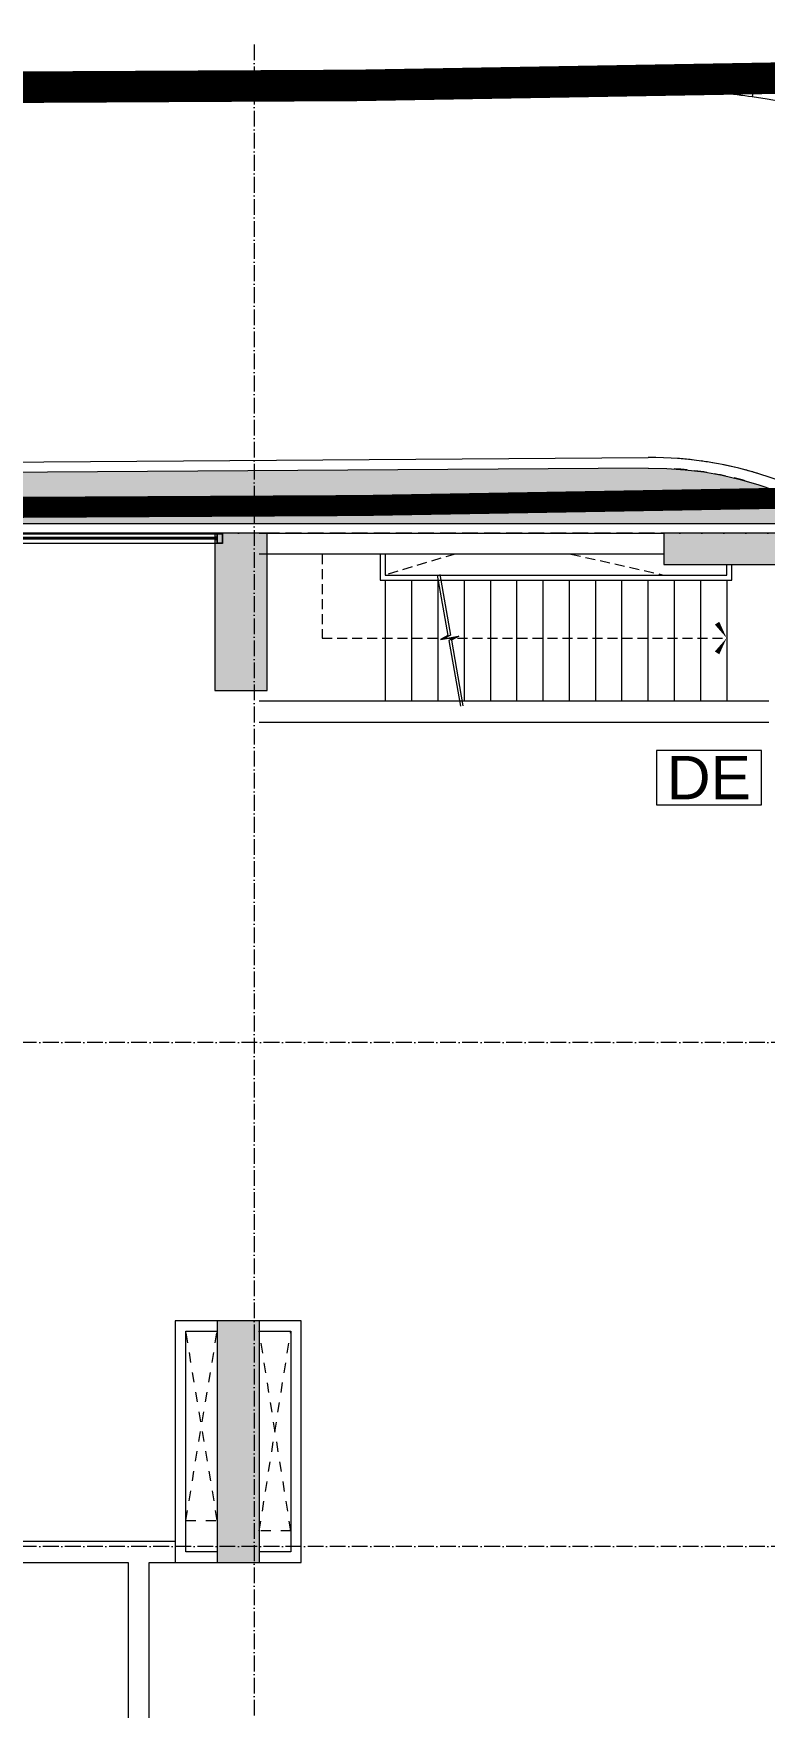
# Model space of a CAD drawing. Header units: millimetres. Extents: x -55734 to 162275, y 47779 to 197208.
# Drawn here: x 30300 to 37261, y 103013 to 118950 of the extents above; entities that cross this region are included whole.
import ezdxf
from ezdxf.enums import TextEntityAlignment as Align
from ezdxf.xclip import XClip

# ---------------------------------------------------------------- set-up
doc = ezdxf.new("R2010")
doc.units = ezdxf.units.MM
doc.header["$XCLIPFRAME"] = 0
for name, pattern in [('Dash', [6.35, 3.175, -3.175]), ('Grid Line', [4.2, 3, -0.6, 0, -0.6]), ('HIDDEN2', [4.7625, 3.175, -1.5875]), ('PHANTOM', [63.5, 31.75, -6.35, 6.35, -6.35, 6.35, -6.35])]:
    doc.linetypes.add(name, pattern=pattern)
for name, color, linetype, lineweight in [('A-DETL-GENF-HDLN', 161, 'Dash', 5), ('A-FLOR-PATT', 8, 'Continuous', 9), ('CUA', 31, 'Continuous', 9), ('HATCH-1', 8, 'Continuous', 5), ('NET THAY 2', 55, 'Continuous', 5), ('NET-CAT', 3, 'Continuous', 15), ('NET-THAY', 2, 'Continuous', 9), ('NET-THAY-2', 55, 'Continuous', 13), ('TRUC', 225, 'Continuous', 5), ('X-COT HAM$0$LC.HA', 8, 'Continuous', 9), ('Y-GHI CHU PCCC$0$Z-CT1-GHI CHU TT$0$KI-HIEU', 6, 'Continuous', 13)]:
    doc.layers.add(name, color=color, linetype=linetype, lineweight=lineweight)
doc.layers.add('CGXD', color=5, linetype='HIDDEN2')
doc.layers.add('RD-AB', color=4, linetype='PHANTOM')
doc.styles.add('Y-GHI CHU PCCC$0$Arial', font='Font - TrueType - Arial.ttf')

# ---------------------------------------------------------------- blocks, each defined once
blk = doc.blocks.new('ALC1807-ASCENT PLAZA-KET CAU_rvt-1-MẶT BẰNG TẦNG 1')
at = {"layer": 'X-COT HAM$0$LC.HA'}
h = blk.add_hatch(color=256, dxfattribs=at)
h.dxf.hatch_style = 1
h.paths.add_polyline_path([(32526, 42600), (32026, 42600), (32026, 41100), (32526, 41100)])
h = blk.add_hatch(color=256, dxfattribs=at)
h.dxf.hatch_style = 1
h.paths.add_polyline_path([(36301, 42600), (36301, 42300), (38301, 42300), (38301, 42600)])
h = blk.add_hatch(color=256, dxfattribs=at)
h.dxf.hatch_style = 1
h.paths.add_polyline_path([(32451, 35100), (32051, 35100), (32051, 32800), (32451, 32800)])
at = {"ltscale": 1000}
for points in [[(32526, 42600), (32026, 42600), (32026, 41100), (32526, 41100)], [(36301, 42600), (36301, 42300), (38301, 42300), (38301, 42600)], [(32451, 35100), (32051, 35100), (32051, 32800), (32451, 32800)]]:
    blk.add_lwpolyline(points, close=True, dxfattribs=at)
blk = doc.blocks.new('*U77')
for points in [[(-1219, 50), (-50, 50), (0, -100), (0, 200), (50, 50), (1320, 50)], [(-1219, 0), (-50, 0), (0, -150), (0, 150), (50, 0), (1320, 0)]]:
    blk.add_lwpolyline(points)
blk = doc.blocks.new('A$C1F0A2BF7')
at = {"layer": 'CGXD', "ltscale": 200, "const_width": 200, "elevation": 0}
blk.add_lwpolyline([(153561.1, 72890.8), (130418, 65461.2), (128403.5, 71788.7), (125832.2, 71058.2), (118267.2, 69299.8), (97389.2, 64252.5), (95665.1, 76400.8), (89158.6, 76288.4), (80095.2, 76240.2), (75966.3, 76254.7), (71950.1, 76296), (68041.4, 76232.4), (63824.1, 76163.2), (62710.9, 76152.8), (59200.8, 76148.4), (53256.4, 76129.8), (50614.3, 76167.4), (49470.6, 76197.6), (45331.3, 75911)], dxfattribs=at)
at = {"layer": 'RD-AB', "ltscale": 30, "const_width": 300, "elevation": 0}
blk.add_lwpolyline([(152338.7, 76699.2), (133013.3, 70495.2), (131039.2, 76695.5), (124832.5, 74932.3), (117344.6, 73191.8), (100730.8, 69175.3), (99106.1, 80624), (95474, 80397.9), (89113.6, 80288), (80091.7, 80240), (75994.1, 80254.4), (71938.4, 80296.2), (67976, 80231.7), (63772.8, 80162.8), (62689.8, 80152.6), (59192.3, 80148.3), (53278.8, 80129.8), (50695.7, 80166.5), (49385.2, 80201.1), (45942.7, 79962.7)], dxfattribs=at)
blk = doc.blocks.new('*U156')
for p, q in [((6050, 100, 0), (50, 100, 0)), ((6050, 0, 0), (50, 0, 0)), ((6037, 58, 0), (63, 58, 0)), ((6037, 42, 0), (63, 42, 0))]:
    blk.add_line(p, q)
at = {"ltscale": 100}
for p, q in [((50, 61, 0), (50, 39, 0)), ((50, 61, 0), (50, 39, 0)), ((6050, 61, 0), (6050, 39, 0)), ((6050, 61, 0), (6050, 39, 0))]:
    blk.add_line(p, q, dxfattribs=at)
at = {"color": 1, "lineweight": 0, "ltscale": 10}
blk.add_line((57, 50, 0), (6043, 50, 0), dxfattribs=at)
at = {"ltscale": 25, "elevation": 0}
for points in [[(0, 0), (50, 0), (50, 100), (0, 100)], [(2, 2), (48, 2), (48, 98), (2, 98)]]:
    blk.add_lwpolyline(points, close=True, dxfattribs=at)
at = {"elevation": 0}
for points in [[(50, 39), (50, 61), (63, 61, -0.414214), (63, 60), (63, 57, -0.414214), (63, 56, -0.414214), (62, 57), (62, 59, 0.414214), (62, 60), (52, 60, 0.414214), (51, 59), (51, 40, 0.414214), (52, 40), (62, 40, 0.414214), (62, 40), (62, 43, -0.414214), (63, 43, -0.414214), (63, 43), (63, 39, -0.414214), (63, 39), (50, 39)], [(6050, 39), (6050, 61), (6038, 61, 0.414214), (6037, 60), (6037, 57, 0.414214), (6038, 56, 0.414214), (6038, 57), (6038, 59, -0.414214), (6039, 60), (6049, 60, -0.414214), (6049, 59), (6049, 40, -0.414214), (6049, 40), (6039, 40, -0.414214), (6038, 40), (6038, 43, 0.414214), (6038, 43, 0.414214), (6037, 43), (6037, 39, 0.414214), (6038, 39), (6050, 39)]]:
    blk.add_lwpolyline(points, format="xyb", dxfattribs=at)
for points in [[(50, 40), (50, 59)], [(50, 40), (50, 59)], [(6050, 40), (6050, 59)], [(6050, 40), (6050, 59)]]:
    blk.add_lwpolyline(points, dxfattribs=at)
for points in [[(57, 52, 0.110226), (57, 52), (57, 48, 0.110226), (57, 48, 0.547587), (60, 47, -0.371535), (61, 47, 0.207699), (65, 47, -0.626616), (65, 47, -0.088099), (63, 42), (63, 44), (60, 44), (60, 43), (56, 46, -0.26277), (55, 47), (55, 50), (55, 53, -0.26277), (56, 54), (60, 57), (60, 56), (63, 56), (63, 58, -0.088099), (65, 53, -0.626616), (65, 53, 0.207699), (61, 53, -0.371535), (60, 53, 0.547587)], [(6043, 52, -0.110226), (6043, 52), (6043, 48, -0.110226), (6043, 48, -0.547587), (6040, 47, 0.371535), (6039, 47, -0.207699), (6035, 47, 0.626616), (6035, 47, 0.088099), (6037, 42), (6037, 44), (6040, 44), (6040, 43), (6044, 46, 0.26277), (6045, 47), (6045, 50), (6045, 53, 0.26277), (6044, 54), (6040, 57), (6040, 56), (6037, 56), (6037, 58, 0.088099), (6035, 53, 0.626616), (6035, 53, -0.207699), (6039, 53, 0.371535), (6040, 53, -0.547587)]]:
    blk.add_lwpolyline(points, format="xyb", close=True)
for points in [[(57, 47), (57, 52), (6043, 52), (6043, 47)], [(6100, 100), (6100, 0), (6050, 0), (6050, 100)], [(6098, 98), (6098, 2), (6052, 2), (6052, 98)]]:
    blk.add_lwpolyline(points, close=True)
blk = doc.blocks.new('Y-GHI CHU PCCC$0$A$C53D4240F')
at = {"color": 8, "ltscale": 30}
blk.add_lwpolyline([(-266.7, -137.5), (266.7, -137.5), (266.7, 137.5), (-266.7, 137.5)], close=True, dxfattribs=at)
at = {"color": 8, "style": 'Y-GHI CHU PCCC$0$Arial'}
blk.add_text('DE', height=220, dxfattribs=at).set_placement((0, 0), align=Align.MIDDLE_CENTER)

msp = doc.modelspace()

# ---------------------------------------------------------------- hatches: boundary and pattern name
at = {"layer": 'A-FLOR-PATT', "lineweight": 5}
h = msp.add_hatch(dxfattribs=at)
h.set_pattern_fill('FP_16', color=256, style=0, pattern_type=2)
h.set_pattern_definition([(97.219, (-2044227.19, -1764913.905), (-100.375984, 77.8062945), [23.812, -155.793]), (52.219, (-2044227.19, -1764913.9), (-100.3754935, 77.8059143), [23.813, -103.188]), (142.219, (-2044227.19, -1764913.9), (-77.8059143, -100.3754935), [23.813, -103.188])])
h.paths.add_polyline_path([(1488.5, 114284.6), (37998.1, 114284.6), (37838.1, 114379.7), (37667.2, 114468.8), (37503.5, 114543.2), (37329.7, 114611.1), (37194, 114656.2), (37074.9, 114691.7), (36893.4, 114736.2), (36710, 114770.6), (36506.7, 114796.4), (36309.1, 114809.8), (36152.8, 114813.2), (1846.9, 114574.3), (1770.1, 114565.3), (1721.5, 114553), (1662.6, 114527.5), (1608.5, 114493), (1560.7, 114450.2), (1520.3, 114400.3), (1485.2, 114336), (1465.9, 114284.6)], flags=0)

# ---------------------------------------------------------------- linework, layer by layer
at = {"layer": 'A-DETL-GENF-HDLN', "ltscale": 30}
for p, q in [((31750.6, 104794.5, 0), (32049.8, 106594.5, 0)), ((32050.6, 104794.5, 0), (31750.6, 106594.5, 0)), ((32450.4, 104694.5, 0), (32749.8, 106594.5, 0)), ((32750.5, 104694.5, 0), (32450.6, 106594.5, 0)), ((31750.6, 104794.5, 0), (32050.4, 104794.5, 0)), ((32750.5, 104694.5, 0), (32450.6, 104694.5, 0))]:
    msp.add_line(p, q, dxfattribs=at)
at = {"layer": 'HATCH-1', "linetype": 'HIDDEN2', "ltscale": 30}
for p, q in [((34316.9, 113994.6, 0), (33650.4, 113794.6, 0)), ((35417.3, 113994.6, 0), (36300.4, 113794.6, 0))]:
    msp.add_line(p, q, dxfattribs=at)
at = {"layer": 'HATCH-1', "linetype": 'HIDDEN2', "ltscale": 30, "elevation": 0}
msp.add_lwpolyline([(33050.4, 113994.6), (33050.4, 113194.6), (36900.4, 113194.6)], dxfattribs=at)
at = {"layer": 'HATCH-1', "elevation": 0}
msp.add_lwpolyline([(36809, 113336, 50, 0, 0), (36900.4, 113194.6, 0, 50, 0), (36809, 113053.2, 50, 50, 0)], format="xyseb", dxfattribs=at)
at = {"layer": 'NET-CAT'}
for p, q in [((32450.4, 114194.6, 0), (36300.4, 114194.6, 0)), ((36300.4, 113994.6, 0), (32450.4, 113994.6, 0)), ((37300.4, 112594.6, 0), (32450.4, 112594.6, 0)), ((32450.4, 112394.6, 0), (37300.4, 112394.6, 0)), ((31650.6, 106694.5, 0), (31650.6, 104394.6, 0)), ((32050.6, 106694.5, 0), (31650.6, 106694.5, 0)), ((32850.5, 106694.5, 0), (32450.6, 106694.5, 0)), ((32850.5, 104394.6, 0), (32850.5, 106694.5, 0)), ((31750.6, 106594.5, 0), (32050.6, 106594.5, 0)), ((31750.6, 104494.6, 0), (31750.6, 106594.5, 0)), ((32450.6, 106594.5, 0), (32750.5, 106594.5, 0)), ((32750.5, 106594.5, 0), (32750.5, 104494.6, 0)), ((31650.6, 104594.6, 0), (24800.4, 104594.6, 0)), ((24800.4, 104394.6, 0), (31200.4, 104394.6, 0)), ((31200.4, 104394.6, 0), (31200.4, 98654.6, 0)), ((31400.4, 98654.6, 0), (31400.4, 104394.6, 0)), ((31400.4, 104394.6, 0), (32850.5, 104394.6, 0)), ((31650.6, 104394.6, 0), (32050.6, 104394.6, 0)), ((32050.6, 104494.6, 0), (31750.6, 104494.6, 0)), ((32750.5, 104494.6, 0), (32450.6, 104494.6, 0)), ((32450.6, 104394.6, 0), (32850.5, 104394.6, 0))]:
    msp.add_line(p, q, dxfattribs=at)
at = {"layer": 'NET-THAY'}
for p, q in [((37156, 118445.5, 0), (37142.2, 118346.4, 0)), ((37156, 118445.5, 0), (39740, 118490.1, 0)), ((33379.7, 118380.3, 0), (24357.8, 118332.3, 0)), ((36856.3, 118380.3, 0), (33379.7, 118380.3, 0)), ((1846.9, 114674.4, 0), (36152.8, 114913.2, 0)), ((36153.5, 114813.2, 0), (1847.6, 114574.4, 0)), ((1465.9, 114284.6, 0), (37998.1, 114284.6, 0)), ((32100.4, 114194.6, 0), (26000.4, 114194.6, 0)), ((32100.4, 114184.6, 0), (26000.4, 114184.6, 0))]:
    msp.add_line(p, q, dxfattribs=at)
at = {"layer": 'NET-THAY', "elevation": 0, "flags": 128}
msp.add_lwpolyline([(36153.5, 114813.2), (36330.3, 114809.8), (36506.7, 114797.3), (36682.2, 114775.6), (36856.3, 114744.8), (37028.6, 114705), (37198.6, 114656.2), (37365.8, 114598.8), (37529.8, 114532.7), (37690.1, 114458.1), (37846.4, 114375.4), (37998.1, 114284.6)], dxfattribs=at)
at = {"layer": 'NET-THAY', "elevation": 0}
for points in [[(33600.4, 113994.6), (33600.4, 113744.6), (36950.4, 113744.6), (36950.4, 113894.6)], [(33650.4, 113994.6), (33650.4, 113794.6), (36900.4, 113794.6), (36900.4, 113894.6)]]:
    msp.add_lwpolyline(points, dxfattribs=at)
at = {"layer": 'NET-THAY'}
for radius, start, end in [(7000, 82.06165, 84.43315), (7000, 8.07709, 82.07627), (3500, 52.35394, 90.39889), (3400, 84.12332, 86.22681), (3500, 83.53874, 85.80643), (3400, 80.98202, 82.88906), (3500, 80.06563, 82.13246), (3400, 77.83693, 79.67057), (3500, 76.6212, 78.5897), (3500, 73.17678, 75.09067), (3400, 74.686, 76.49183)]:
    msp.add_arc((36177.2, 111413.3, 0), radius, start, end, dxfattribs=at)
at = {"layer": 'NET-THAY-2'}
for p, q in [((33650.4, 113744.6, 0), (33650.4, 112594.6, 0)), ((33900.4, 113744.6, 0), (33900.4, 112594.6, 0)), ((34150.4, 113744.6, 0), (34150.4, 112594.6, 0)), ((34400.4, 113744.6, 0), (34400.4, 112594.6, 0)), ((34650.4, 113744.6, 0), (34650.4, 112594.6, 0)), ((34900.4, 113744.6, 0), (34900.4, 112594.6, 0)), ((35150.4, 113744.6, 0), (35150.4, 112594.6, 0)), ((35400.4, 113744.6, 0), (35400.4, 112594.6, 0)), ((35650.4, 113744.6, 0), (35650.4, 112594.6, 0)), ((35900.4, 113744.6, 0), (35900.4, 112594.6, 0)), ((36150.4, 113744.6, 0), (36150.4, 112594.6, 0)), ((36400.4, 113744.6, 0), (36400.4, 112594.6, 0)), ((36650.4, 113744.6, 0), (36650.4, 112594.6, 0)), ((36900.4, 113744.6, 0), (36900.4, 112594.6, 0))]:
    msp.add_line(p, q, dxfattribs=at)
at = {"layer": 'TRUC', "linetype": 'Grid Line', "ltscale": 50}
for p, q in [((32400.4, 118844.6, 0), (32400.4, 62100.6, 0)), ((48819, 114194.6, 0), (-18289, 114194.6, 0)), ((48819, 109344.6, 0), (-19345, 109344.6, 0)), ((48819, 104544.6, 0), (-19345, 104544.6, 0))]:
    msp.add_line(p, q, dxfattribs=at)

# ---------------------------------------------------------------- block references
at = {"layer": 'HATCH-1', "xscale": 0.4999999999999998, "yscale": 0.4999999999999998, "zscale": 0.4999999999999998, "rotation": 280}
msp.add_blockref('*U77', (34250.4, 113194.6, 0), dxfattribs=at)
at = {"layer": 'NET-CAT'}
msp.add_blockref('ALC1807-ASCENT PLAZA-KET CAU_rvt-1-MẶT BẰNG TẦNG 1', (-0.1, 71594.6, 0), dxfattribs=at)

# ---------------------------------------------------------------- next in the draw order: block references
at = {"layer": 'NET THAY 2'}
ref = msp.add_blockref('A$C1F0A2BF7', (-55733.8, 38167.8, 0), dxfattribs=at)
XClip(ref).set_block_clipping_path([(-27462.6186291156, 51738.6749988016), (137958.5174097056, 152520.3806320981)])

# ---------------------------------------------------------------- next in the draw order: block references
at = {"layer": 'CUA', "extrusion": (1.23645e-08, -1.17273e-08, 1)}
msp.add_blockref('*U156', (26000.4, 114094.6, 0), dxfattribs=at)
at = {"layer": 'Y-GHI CHU PCCC$0$Z-CT1-GHI CHU TT$0$KI-HIEU', "color": 8, "xscale": 1.875, "yscale": 1.875, "zscale": 1.875}
msp.add_blockref('Y-GHI CHU PCCC$0$A$C53D4240F', (36731.1, 111866, 0), dxfattribs=at)

doc.saveas('drawing.dxf')
